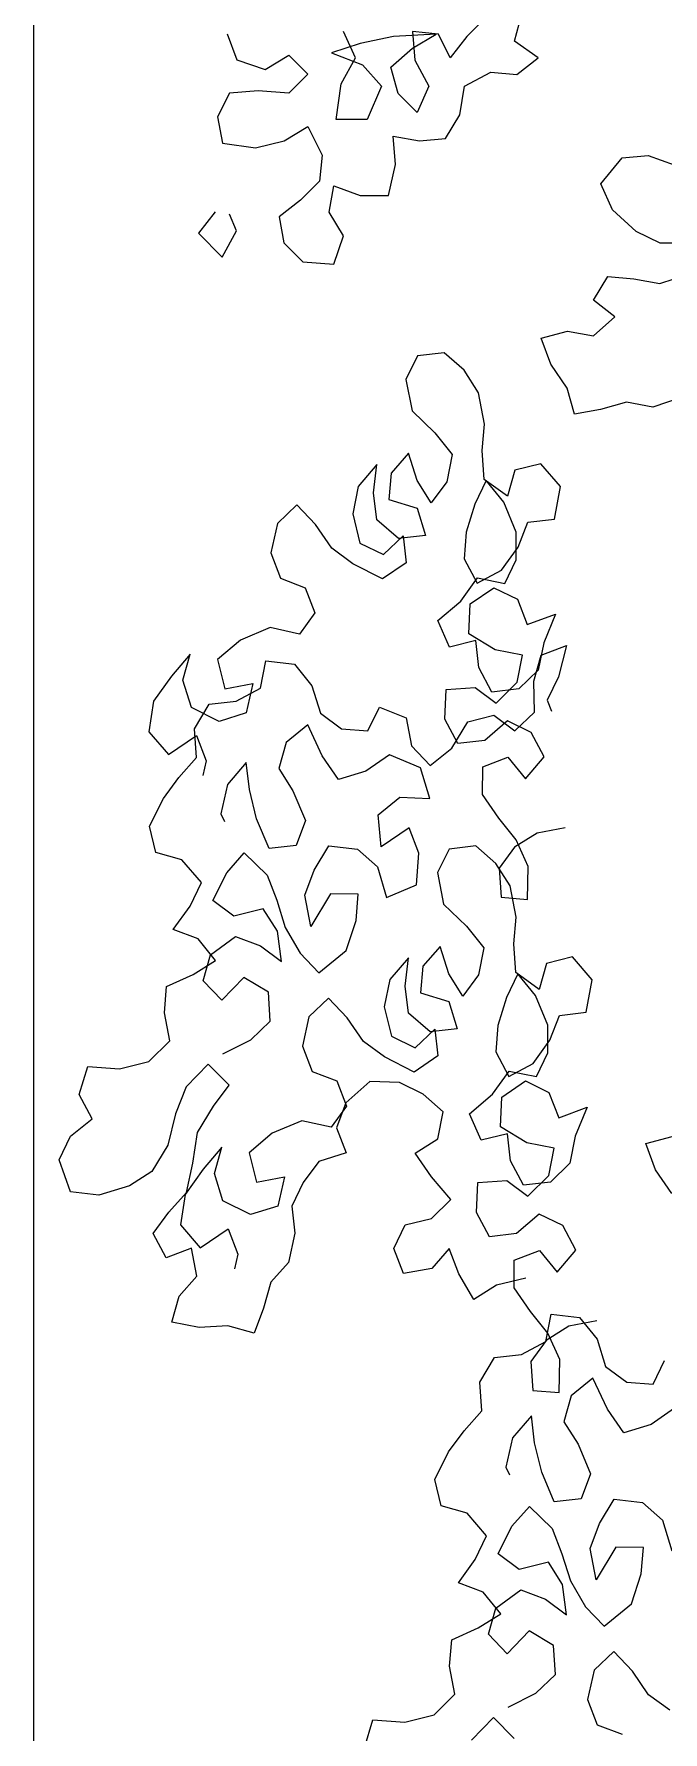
# Model space of a CAD drawing. Header units: millimetres. Extents: x -249630 to 95394, y -188036 to 109963.
# Drawn here: x -74482 to -74141, y 97322 to 98242 of the extents above; entities that cross this region are included whole.
import ezdxf

# ---------------------------------------------------------------- set-up
doc = ezdxf.new("R2010")
doc.units = ezdxf.units.MM
doc.layers.add('05', color=5, linetype='Continuous')
doc.layers.add('AHojas', color=86, linetype='Continuous')

# ---------------------------------------------------------------- blocks, each defined once
blk = doc.blocks.new('Arbol_01')
at = {"layer": 'AHojas'}
for p, q in [((-0.83261, 2.15987), (-0.84085, 2.15164)), ((-0.82026, 2.14956), (-0.81716, 2.16088)), ((-0.94485, 2.15276), (-0.94074, 2.14143)), ((-0.88926, 2.14242), (-0.89439, 2.15375)), ((-0.87277, 2.15167), (-0.88719, 2.14859)), ((-0.85424, 2.15268), (-0.87277, 2.15167)), ((-0.86454, 2.14651), (-0.85424, 2.15268)), ((-0.86453, 2.15372), (-0.86351, 2.14136)), ((-0.85321, 2.15268), (-0.86453, 2.15372)), ((-0.84807, 2.14238), (-0.85321, 2.15268)), ((-0.84085, 2.15164), (-0.84807, 2.14238)), ((-0.92839, 2.1373), (-0.91809, 2.14347)), ((-0.91809, 2.14347), (-0.90986, 2.13523)), ((-0.88719, 2.14859), (-0.89955, 2.14448)), ((-0.89955, 2.14448), (-0.88617, 2.13932)), ((-0.87381, 2.13828), (-0.86454, 2.14651)), ((-0.80997, 2.14234), (-0.82026, 2.14956)), ((-0.94074, 2.14143), (-0.92839, 2.1373)), ((-0.89544, 2.1311), (-0.88926, 2.14242)), ((-0.88617, 2.13932), (-0.87794, 2.13005)), ((-0.87074, 2.12695), (-0.87381, 2.13828)), ((-0.86351, 2.14136), (-0.85735, 2.13003)), ((-0.8419, 2.13002), (-0.83057, 2.13618)), ((-0.83057, 2.13618), (-0.81924, 2.13514)), ((-0.81924, 2.13514), (-0.80997, 2.14234)), ((-0.90986, 2.13523), (-0.9181, 2.127)), ((-0.89752, 2.11565), (-0.89544, 2.1311)), ((-0.87794, 2.13005), (-0.88413, 2.11564)), ((-0.85735, 2.13003), (-0.86251, 2.11871)), ((-0.84397, 2.11766), (-0.8419, 2.13002)), ((-0.94384, 2.12702), (-0.949, 2.11673)), ((-0.93149, 2.12804), (-0.94384, 2.12702)), ((-0.9181, 2.127), (-0.93149, 2.12804)), ((-0.86251, 2.11871), (-0.87074, 2.12695)), ((-0.949, 2.11673), (-0.94695, 2.1054)), ((-0.88413, 2.11564), (-0.89752, 2.11565)), ((-0.85016, 2.10737), (-0.84397, 2.11766)), ((-0.93254, 2.10333), (-0.92018, 2.10641)), ((-0.92018, 2.10641), (-0.90988, 2.11257)), ((-0.90988, 2.11257), (-0.90371, 2.10021)), ((-0.87281, 2.10842), (-0.86149, 2.10635)), ((-0.87179, 2.09606), (-0.87281, 2.10842)), ((-0.86149, 2.10635), (-0.85016, 2.10737)), ((-0.94695, 2.1054), (-0.93254, 2.10333)), ((-0.90371, 2.10021), (-0.90475, 2.08889)), ((-0.78284, 2.08771), (-0.77356, 2.09902)), ((-0.77356, 2.09902), (-0.76224, 2.10004)), ((-0.76224, 2.10004), (-0.75091, 2.09592)), ((-0.87489, 2.08268), (-0.87179, 2.09606)), ((-0.90475, 2.08889), (-0.91299, 2.08066)), ((-0.90064, 2.0755), (-0.89857, 2.08682)), ((-0.89857, 2.08682), (-0.88725, 2.08269)), ((-0.7777, 2.07638), (-0.78284, 2.08771)), ((-0.91299, 2.08066), (-0.92227, 2.07346)), ((-0.88725, 2.08269), (-0.87489, 2.08268)), ((-0.95007, 2.07554), (-0.95728, 2.06628)), ((-0.94081, 2.0673), (-0.94389, 2.07451)), ((-0.92227, 2.07346), (-0.92022, 2.06213)), ((-0.89447, 2.06519), (-0.90064, 2.0755)), ((-0.76741, 2.0671), (-0.7777, 2.07638)), ((-0.95728, 2.06628), (-0.947, 2.05598)), ((-0.947, 2.05598), (-0.94081, 2.0673)), ((-0.92022, 2.06213), (-0.91199, 2.05388)), ((-0.8986, 2.05284), (-0.89447, 2.06519)), ((-0.75712, 2.06194), (-0.76741, 2.0671)), ((-0.74374, 2.06193), (-0.75712, 2.06194)), ((-0.91199, 2.05388), (-0.8986, 2.05284)), ((-0.78598, 2.03726), (-0.77979, 2.04755)), ((-0.77979, 2.04755), (-0.76846, 2.04651)), ((-0.75714, 2.04444), (-0.74478, 2.04854)), ((-0.76846, 2.04651), (-0.75714, 2.04444)), ((-0.77671, 2.03004), (-0.78598, 2.03726)), ((-0.78599, 2.02181), (-0.77671, 2.03004)), ((-0.80864, 2.0208), (-0.79731, 2.02388)), ((-0.80454, 2.00947), (-0.80864, 2.0208)), ((-0.79731, 2.02388), (-0.78599, 2.02181)), ((-0.86233, 2.0131), (-0.86731, 2.00287)), ((-0.85068, 2.01449), (-0.86233, 2.0131)), ((-0.84204, 2.00687), (-0.85068, 2.01449)), ((-0.83589, 1.99714), (-0.84204, 2.00687)), ((-0.79734, 1.99917), (-0.80454, 2.00947)), ((-0.86731, 2.00287), (-0.86469, 1.98927)), ((-0.83328, 1.98354), (-0.83589, 1.99714)), ((-0.79426, 1.98784), (-0.79734, 1.99917)), ((-0.86469, 1.98927), (-0.85483, 1.97971)), ((-0.78293, 1.98989), (-0.79426, 1.98784)), ((-0.7716, 1.99297), (-0.78293, 1.98989)), ((-0.76028, 1.9909), (-0.7716, 1.99297)), ((-0.74792, 1.995), (-0.76028, 1.9909)), ((-0.83419, 1.97206), (-0.83328, 1.98354)), ((-0.85483, 1.97971), (-0.84726, 1.97033)), ((-0.86616, 1.97091), (-0.87377, 1.96228)), ((-0.86248, 1.95907), (-0.86616, 1.97091)), ((-0.84726, 1.97033), (-0.84959, 1.9585)), ((-0.83334, 1.95952), (-0.83419, 1.97206)), ((-0.80878, 1.96634), (-0.82009, 1.96354)), ((-0.80033, 1.95643), (-0.80878, 1.96634)), ((-0.87994, 1.966), (-0.88809, 1.95649)), ((-0.88139, 1.95364), (-0.87994, 1.966)), ((-0.87377, 1.96228), (-0.87469, 1.9508)), ((-0.85633, 1.94934), (-0.86248, 1.95907)), ((-0.83246, 1.95899), (-0.83743, 1.94876)), ((-0.8233, 1.95225), (-0.83334, 1.95952)), ((-0.82489, 1.94961), (-0.83246, 1.95899)), ((-0.82009, 1.96354), (-0.8233, 1.95225)), ((-0.88809, 1.95649), (-0.89042, 1.94466)), ((-0.88001, 1.94199), (-0.88139, 1.95364)), ((-0.84959, 1.9585), (-0.85633, 1.94934)), ((-0.80284, 1.94231), (-0.80033, 1.95643)), ((-0.9146, 1.94844), (-0.9231, 1.94034)), ((-0.9065, 1.93994), (-0.9146, 1.94844)), ((-0.89042, 1.94466), (-0.88728, 1.93194)), ((-0.87469, 1.9508), (-0.86251, 1.94706)), ((-0.86251, 1.94706), (-0.85884, 1.93522)), ((-0.83743, 1.94876), (-0.84117, 1.93658)), ((-0.81945, 1.9367), (-0.82489, 1.94961)), ((-0.9231, 1.94034), (-0.92596, 1.92763)), ((-0.89947, 1.92968), (-0.9065, 1.93994)), ((-0.87049, 1.93384), (-0.88001, 1.94199)), ((-0.81859, 1.93017), (-0.8145, 1.94093)), ((-0.8145, 1.94093), (-0.80284, 1.94231)), ((-0.8903, 1.92294), (-0.89947, 1.92968)), ((-0.88728, 1.93194), (-0.87705, 1.92697)), ((-0.87705, 1.92697), (-0.86855, 1.93507)), ((-0.85884, 1.93522), (-0.87049, 1.93384)), ((-0.86855, 1.93507), (-0.86717, 1.92341)), ((-0.84117, 1.93658), (-0.84209, 1.92511)), ((-0.82585, 1.92012), (-0.81859, 1.93017)), ((-0.81949, 1.92469), (-0.81945, 1.9367)), ((-0.92596, 1.92763), (-0.92175, 1.91667)), ((-0.87743, 1.91637), (-0.8903, 1.92294)), ((-0.86717, 1.92341), (-0.87743, 1.91637)), ((-0.84209, 1.92511), (-0.83647, 1.9145)), ((-0.82446, 1.91446), (-0.81949, 1.92469)), ((-0.92175, 1.91667), (-0.91099, 1.91258)), ((-0.84355, 1.90675), (-0.83628, 1.91679)), ((-0.83647, 1.9145), (-0.82585, 1.92012)), ((-0.83628, 1.91679), (-0.82446, 1.91446)), ((-0.91099, 1.91258), (-0.90678, 1.90162)), ((-0.83949, 1.9055), (-0.82923, 1.91254)), ((-0.82923, 1.91254), (-0.819, 1.90756)), ((-0.819, 1.90756), (-0.81479, 1.8966)), ((-0.90678, 1.90162), (-0.91352, 1.89245)), ((-0.85346, 1.8983), (-0.84355, 1.90675)), ((-0.84006, 1.89261), (-0.83949, 1.9055)), ((-0.81479, 1.8966), (-0.80242, 1.90116)), ((-0.80242, 1.90116), (-0.80757, 1.88864)), ((-0.92622, 1.89531), (-0.93913, 1.88987)), ((-0.91352, 1.89245), (-0.92622, 1.89531)), ((-0.84837, 1.8868), (-0.85346, 1.8983)), ((-0.93913, 1.88987), (-0.94904, 1.88143)), ((-0.83706, 1.8896), (-0.84837, 1.8868)), ((-0.8286, 1.88569), (-0.84006, 1.89261)), ((-0.83568, 1.87794), (-0.83706, 1.8896)), ((-0.81677, 1.88336), (-0.8286, 1.88569)), ((-0.80757, 1.88864), (-0.8099, 1.87681)), ((-0.80865, 1.88334), (-0.79769, 1.88754)), ((-0.79769, 1.88754), (-0.80108, 1.87396)), ((-0.96087, 1.88375), (-0.96902, 1.87424)), ((-0.96408, 1.87246), (-0.96087, 1.88375)), ((-0.94904, 1.88143), (-0.9459, 1.8687)), ((-0.93036, 1.86901), (-0.92803, 1.88083)), ((-0.92803, 1.88083), (-0.91568, 1.87939)), ((-0.91568, 1.87939), (-0.90811, 1.87001)), ((-0.8191, 1.87154), (-0.81677, 1.88336)), ((-0.81186, 1.87204), (-0.80865, 1.88334)), ((-0.96902, 1.87424), (-0.97681, 1.86331)), ((-0.9604, 1.86062), (-0.96408, 1.87246)), ((-0.9459, 1.8687), (-0.93371, 1.87097)), ((-0.93371, 1.87097), (-0.93657, 1.85826)), ((-0.83006, 1.86733), (-0.83568, 1.87794)), ((-0.82813, 1.86256), (-0.8191, 1.87154)), ((-0.8099, 1.87681), (-0.8184, 1.86871)), ((-0.81154, 1.85862), (-0.81186, 1.87204)), ((-0.80108, 1.87396), (-0.80606, 1.86373)), ((-0.97681, 1.86331), (-0.97879, 1.85007)), ((-0.95263, 1.862), (-0.94097, 1.86338)), ((-0.94097, 1.86338), (-0.93036, 1.86901)), ((-0.90811, 1.87001), (-0.90443, 1.85816)), ((-0.8504, 1.85555), (-0.84983, 1.86844)), ((-0.84983, 1.86844), (-0.83729, 1.86929)), ((-0.83729, 1.86929), (-0.82813, 1.86256)), ((-0.8184, 1.86871), (-0.83006, 1.86733)), ((-0.80606, 1.86373), (-0.80413, 1.85895)), ((-0.94841, 1.85458), (-0.9604, 1.86062)), ((-0.95901, 1.85142), (-0.95263, 1.862)), ((-0.93657, 1.85826), (-0.94841, 1.85458)), ((-0.90443, 1.85816), (-0.89527, 1.85143)), ((-0.88379, 1.85052), (-0.87882, 1.86074)), ((-0.87882, 1.86074), (-0.86718, 1.85612)), ((-0.86718, 1.85612), (-0.86491, 1.84393)), ((-0.84052, 1.85446), (-0.82921, 1.85726)), ((-0.82921, 1.85726), (-0.82004, 1.85052)), ((-0.82004, 1.85052), (-0.81154, 1.85862)), ((-0.97879, 1.85007), (-0.97034, 1.84016)), ((-0.95817, 1.83888), (-0.95901, 1.85142)), ((-0.90992, 1.85306), (-0.9193, 1.84549)), ((-0.9036, 1.83962), (-0.90992, 1.85306)), ((-0.89527, 1.85143), (-0.88379, 1.85052)), ((-0.84478, 1.84494), (-0.8504, 1.85555)), ((-0.84743, 1.843), (-0.84052, 1.85446)), ((-0.82321, 1.85477), (-0.83312, 1.84632)), ((-0.81298, 1.8498), (-0.82321, 1.85477)), ((-0.80735, 1.83919), (-0.81298, 1.8498)), ((-0.97034, 1.84016), (-0.95814, 1.84843)), ((-0.95814, 1.84843), (-0.95393, 1.83747)), ((-0.9193, 1.84549), (-0.92251, 1.8342)), ((-0.86491, 1.84393), (-0.85681, 1.83543)), ((-0.85681, 1.83543), (-0.84743, 1.843)), ((-0.83312, 1.84632), (-0.84478, 1.84494)), ((-0.96578, 1.83025), (-0.95817, 1.83888)), ((-0.95393, 1.83747), (-0.95536, 1.83111)), ((-0.93663, 1.83671), (-0.94478, 1.82719)), ((-0.93525, 1.82505), (-0.93663, 1.83671)), ((-0.92251, 1.8342), (-0.91635, 1.82447)), ((-0.89656, 1.82936), (-0.9036, 1.83962)), ((-0.87446, 1.84007), (-0.88472, 1.83304)), ((-0.86105, 1.83438), (-0.87446, 1.84007)), ((-0.85703, 1.82113), (-0.86105, 1.83438)), ((-0.83406, 1.82284), (-0.83403, 1.83485)), ((-0.83403, 1.83485), (-0.82307, 1.83906)), ((-0.82307, 1.83906), (-0.8155, 1.82968)), ((-0.8155, 1.82968), (-0.80735, 1.83919)), ((-0.97252, 1.82109), (-0.96578, 1.83025)), ((-0.94478, 1.82719), (-0.94764, 1.81449)), ((-0.88472, 1.83304), (-0.89656, 1.82936)), ((-0.97855, 1.8091), (-0.97252, 1.82109)), ((-0.9321, 1.81233), (-0.93525, 1.82505)), ((-0.91635, 1.82447), (-0.91091, 1.81156)), ((-0.8793, 1.81413), (-0.86992, 1.82169)), ((-0.86992, 1.82169), (-0.85703, 1.82113)), ((-0.82703, 1.81258), (-0.83406, 1.82284)), ((-0.94764, 1.81449), (-0.94606, 1.81113)), ((-0.92666, 1.79942), (-0.9321, 1.81233)), ((-0.8781, 1.80017), (-0.8793, 1.81413)), ((-0.81946, 1.8032), (-0.82703, 1.81258)), ((-0.97576, 1.79779), (-0.97855, 1.8091)), ((-0.91091, 1.81156), (-0.915, 1.8008)), ((-0.86589, 1.80844), (-0.8781, 1.80017)), ((-0.86168, 1.79748), (-0.86589, 1.80844)), ((-0.81045, 1.80618), (-0.82017, 1.80002)), ((-0.79825, 1.80844), (-0.81045, 1.80618)), ((-0.96447, 1.79458), (-0.97576, 1.79779)), ((-0.94506, 1.78887), (-0.93744, 1.79751)), ((-0.93744, 1.79751), (-0.92758, 1.78794)), ((-0.915, 1.8008), (-0.92666, 1.79942)), ((-0.90709, 1.79001), (-0.9007, 1.80059)), ((-0.9007, 1.80059), (-0.88834, 1.79914)), ((-0.88834, 1.79914), (-0.87971, 1.79152)), ((-0.86278, 1.78371), (-0.86168, 1.79748)), ((-0.84861, 1.79921), (-0.85358, 1.78898)), ((-0.83695, 1.80059), (-0.84861, 1.79921)), ((-0.82832, 1.79297), (-0.83695, 1.80059)), ((-0.82017, 1.80002), (-0.82691, 1.79086)), ((-0.81437, 1.79171), (-0.81946, 1.8032)), ((-0.95602, 1.78467), (-0.96447, 1.79458)), ((-0.91118, 1.77925), (-0.90709, 1.79001)), ((-0.87971, 1.79152), (-0.87569, 1.77827)), ((-0.82217, 1.78325), (-0.82832, 1.79297)), ((-0.82691, 1.79086), (-0.82606, 1.77832)), ((-0.81458, 1.77741), (-0.81437, 1.79171)), ((-0.96099, 1.77444), (-0.95602, 1.78467)), ((-0.95109, 1.77688), (-0.94506, 1.78887)), ((-0.92758, 1.78794), (-0.92337, 1.77698)), ((-0.87569, 1.77827), (-0.86278, 1.78371)), ((-0.85358, 1.78898), (-0.85097, 1.77538)), ((-0.81955, 1.76964), (-0.82217, 1.78325)), ((-0.94193, 1.77015), (-0.95109, 1.77688)), ((-0.92337, 1.77698), (-0.91969, 1.76514)), ((-0.90856, 1.76564), (-0.91118, 1.77925)), ((-0.90005, 1.77975), (-0.90856, 1.76564)), ((-0.88804, 1.77971), (-0.90005, 1.77975)), ((-0.88896, 1.76824), (-0.88804, 1.77971)), ((-0.85097, 1.77538), (-0.84111, 1.76581)), ((-0.82606, 1.77832), (-0.81458, 1.77741)), ((-0.96826, 1.76439), (-0.96099, 1.77444)), ((-0.92921, 1.77329), (-0.94193, 1.77015)), ((-0.92305, 1.76356), (-0.92921, 1.77329)), ((-0.89323, 1.75518), (-0.88896, 1.76824)), ((-0.82047, 1.75817), (-0.81955, 1.76964)), ((-0.95749, 1.7603), (-0.96826, 1.76439)), ((-0.94993, 1.75092), (-0.95749, 1.7603)), ((-0.95204, 1.7534), (-0.94125, 1.76132)), ((-0.94125, 1.76132), (-0.93048, 1.75723)), ((-0.92132, 1.75049), (-0.92305, 1.76356)), ((-0.91969, 1.76514), (-0.91319, 1.754)), ((-0.84111, 1.76581), (-0.83354, 1.75643)), ((-0.95525, 1.74211), (-0.95204, 1.7534)), ((-0.93048, 1.75723), (-0.92132, 1.75049)), ((-0.91319, 1.754), (-0.90509, 1.7455)), ((-0.90509, 1.7455), (-0.89323, 1.75518)), ((-0.85243, 1.75702), (-0.86005, 1.74838)), ((-0.84876, 1.74517), (-0.85243, 1.75702)), ((-0.83354, 1.75643), (-0.83587, 1.74461)), ((-0.81962, 1.74563), (-0.82047, 1.75817)), ((-0.95966, 1.74477), (-0.94993, 1.75092)), ((-0.86622, 1.75211), (-0.87437, 1.74259)), ((-0.86767, 1.73975), (-0.86622, 1.75211)), ((-0.86005, 1.74838), (-0.86096, 1.73691)), ((-0.80957, 1.73836), (-0.81962, 1.74563)), ((-0.80636, 1.74965), (-0.80957, 1.73836)), ((-0.79505, 1.75245), (-0.80636, 1.74965)), ((-0.7866, 1.74253), (-0.79505, 1.75245)), ((-0.97206, 1.7282), (-0.97115, 1.73968)), ((-0.97115, 1.73968), (-0.95966, 1.74477)), ((-0.94715, 1.73361), (-0.95525, 1.74211)), ((-0.93759, 1.74347), (-0.94715, 1.73361)), ((-0.92701, 1.73709), (-0.93759, 1.74347)), ((-0.87437, 1.74259), (-0.8767, 1.73077)), ((-0.86628, 1.72809), (-0.86767, 1.73975)), ((-0.8426, 1.73545), (-0.84876, 1.74517)), ((-0.83587, 1.74461), (-0.8426, 1.73545)), ((-0.81874, 1.74509), (-0.82371, 1.73486)), ((-0.81117, 1.73571), (-0.81874, 1.74509)), ((-0.78911, 1.72841), (-0.7866, 1.74253)), ((-0.92616, 1.72455), (-0.92701, 1.73709)), ((-0.90088, 1.73454), (-0.90938, 1.72644)), ((-0.89278, 1.72604), (-0.90088, 1.73454)), ((-0.8767, 1.73077), (-0.87355, 1.71805)), ((-0.86096, 1.73691), (-0.84879, 1.73317)), ((-0.84879, 1.73317), (-0.84511, 1.72132)), ((-0.82371, 1.73486), (-0.82745, 1.72269)), ((-0.80573, 1.72281), (-0.81117, 1.73571)), ((-0.9698, 1.71601), (-0.97206, 1.7282)), ((-0.93466, 1.71644), (-0.92616, 1.72455)), ((-0.90938, 1.72644), (-0.91224, 1.71374)), ((-0.88574, 1.71578), (-0.89278, 1.72604)), ((-0.85677, 1.71994), (-0.86628, 1.72809)), ((-0.80486, 1.71627), (-0.80077, 1.72703)), ((-0.80077, 1.72703), (-0.78911, 1.72841)), ((-0.97883, 1.70703), (-0.9698, 1.71601)), ((-0.94668, 1.71047), (-0.93466, 1.71644)), ((-0.87355, 1.71805), (-0.86332, 1.71307)), ((-0.86332, 1.71307), (-0.85482, 1.72117)), ((-0.84511, 1.72132), (-0.85677, 1.71994)), ((-0.85482, 1.72117), (-0.85344, 1.70952)), ((-0.82745, 1.72269), (-0.82836, 1.71121)), ((-0.81213, 1.70623), (-0.80486, 1.71627)), ((-0.80576, 1.7108), (-0.80573, 1.72281)), ((-0.91224, 1.71374), (-0.90803, 1.70278)), ((-0.87658, 1.70905), (-0.88574, 1.71578)), ((-0.8637, 1.70248), (-0.87658, 1.70905)), ((-0.85344, 1.70952), (-0.8637, 1.70248)), ((-0.82836, 1.71121), (-0.82274, 1.7006)), ((-0.81073, 1.70057), (-0.80576, 1.7108)), ((-1.00906, 1.69281), (-1.00532, 1.70498)), ((-1.00532, 1.70498), (-0.99155, 1.70388)), ((-0.99155, 1.70388), (-0.97883, 1.70703)), ((-0.95305, 1.7059), (-0.96261, 1.69604)), ((-0.94407, 1.69687), (-0.95305, 1.7059)), ((-0.90803, 1.70278), (-0.89727, 1.69869)), ((-0.82983, 1.69285), (-0.82256, 1.7029)), ((-0.82274, 1.7006), (-0.81213, 1.70623)), ((-0.82256, 1.7029), (-0.81073, 1.70057)), ((-0.96261, 1.69604), (-0.96723, 1.68439)), ((-0.9508, 1.6877), (-0.94407, 1.69687)), ((-0.89727, 1.69869), (-0.89306, 1.68773)), ((-0.88296, 1.69847), (-0.89341, 1.68914)), ((-0.87007, 1.69791), (-0.88296, 1.69847)), ((-0.85985, 1.69293), (-0.87007, 1.69791)), ((-0.82577, 1.69161), (-0.81551, 1.69864)), ((-0.81551, 1.69864), (-0.80528, 1.69367)), ((-1.00344, 1.6822), (-1.00906, 1.69281)), ((-0.95772, 1.67624), (-0.9508, 1.6877)), ((-0.89306, 1.68773), (-0.89979, 1.67856)), ((-0.89341, 1.68914), (-0.8975, 1.67838)), ((-0.85121, 1.68532), (-0.85985, 1.69293)), ((-0.83974, 1.6844), (-0.82983, 1.69285)), ((-0.82633, 1.67872), (-0.82577, 1.69161)), ((-0.80528, 1.69367), (-0.80107, 1.68271)), ((-0.80107, 1.68271), (-0.7887, 1.68727)), ((-0.7887, 1.68727), (-0.79385, 1.67474)), ((-1.01282, 1.67463), (-1.00344, 1.6822)), ((-0.96723, 1.68439), (-0.97063, 1.67081)), ((-0.9125, 1.68142), (-0.92541, 1.67598)), ((-0.89979, 1.67856), (-0.9125, 1.68142)), ((-0.85354, 1.67349), (-0.85121, 1.68532)), ((-0.83465, 1.67291), (-0.83974, 1.6844)), ((-1.01779, 1.6644), (-1.01282, 1.67463)), ((-0.9597, 1.66301), (-0.95772, 1.67624)), ((-0.92541, 1.67598), (-0.93532, 1.66753)), ((-0.8975, 1.67838), (-0.89329, 1.66742)), ((-0.86327, 1.66734), (-0.85354, 1.67349)), ((-0.82334, 1.67571), (-0.83465, 1.67291)), ((-0.81487, 1.6718), (-0.82633, 1.67872)), ((-0.82196, 1.66405), (-0.82334, 1.67571)), ((-0.80305, 1.66947), (-0.81487, 1.6718)), ((-0.79385, 1.67474), (-0.79618, 1.66292)), ((-0.76322, 1.67145), (-0.75189, 1.67453)), ((-1.01289, 1.65061), (-1.01779, 1.6644)), ((-0.97063, 1.67081), (-0.97754, 1.65935)), ((-0.94714, 1.66986), (-0.95529, 1.66035)), ((-0.95035, 1.65857), (-0.94714, 1.66986)), ((-0.93532, 1.66753), (-0.93217, 1.65481)), ((-0.89329, 1.66742), (-0.90513, 1.66374)), ((-0.85623, 1.65708), (-0.86327, 1.66734)), ((-0.80537, 1.65765), (-0.80305, 1.66947)), ((-0.75911, 1.66012), (-0.76322, 1.67145)), ((-0.97754, 1.65935), (-0.98727, 1.65319)), ((-0.95529, 1.66035), (-0.96309, 1.64942)), ((-0.96256, 1.6503), (-0.9597, 1.66301)), ((-0.94668, 1.64672), (-0.95035, 1.65857)), ((-0.93217, 1.65481), (-0.91998, 1.65707)), ((-0.91998, 1.65707), (-0.92284, 1.64436)), ((-0.90513, 1.66374), (-0.91187, 1.65458)), ((-0.84778, 1.64716), (-0.85623, 1.65708)), ((-0.81633, 1.65344), (-0.82196, 1.66405)), ((-0.8144, 1.64866), (-0.80537, 1.65765)), ((-0.79618, 1.66292), (-0.80468, 1.65482)), ((-0.75192, 1.64982), (-0.75911, 1.66012)), ((-1.00053, 1.64917), (-1.01289, 1.65061)), ((-0.98727, 1.65319), (-1.00053, 1.64917)), ((-0.97018, 1.64167), (-0.96256, 1.6503)), ((-0.91187, 1.65458), (-0.91684, 1.64435)), ((-0.83667, 1.64166), (-0.83611, 1.65455)), ((-0.83611, 1.65455), (-0.82357, 1.6554)), ((-0.82357, 1.6554), (-0.8144, 1.64866)), ((-0.80468, 1.65482), (-0.81633, 1.65344)), ((-0.96309, 1.64942), (-0.96507, 1.63618)), ((-0.93468, 1.64069), (-0.94668, 1.64672)), ((-0.92284, 1.64436), (-0.93468, 1.64069)), ((-0.91684, 1.64435), (-0.91546, 1.63269)), ((-0.85628, 1.63906), (-0.84778, 1.64716)), ((-0.97691, 1.6325), (-0.97018, 1.64167)), ((-0.96507, 1.63618), (-0.95662, 1.62627)), ((-0.87256, 1.62604), (-0.86759, 1.63627)), ((-0.86759, 1.63627), (-0.85628, 1.63906)), ((-0.83105, 1.63105), (-0.83667, 1.64166)), ((-0.80948, 1.64088), (-0.81939, 1.63243)), ((-0.79925, 1.63591), (-0.80948, 1.64088)), ((-0.79363, 1.6253), (-0.79925, 1.63591)), ((-0.97129, 1.62189), (-0.97691, 1.6325)), ((-0.95662, 1.62627), (-0.94441, 1.63453)), ((-0.94441, 1.63453), (-0.9402, 1.62357)), ((-0.91546, 1.63269), (-0.91832, 1.61998)), ((-0.81939, 1.63243), (-0.83105, 1.63105)), ((-0.96033, 1.6261), (-0.97129, 1.62189)), ((-0.95807, 1.61391), (-0.96033, 1.6261)), ((-0.9402, 1.62357), (-0.94163, 1.61722)), ((-0.86835, 1.61508), (-0.87256, 1.62604)), ((-0.84855, 1.62598), (-0.85616, 1.61734)), ((-0.84434, 1.61502), (-0.84855, 1.62598)), ((-0.82034, 1.60895), (-0.82031, 1.62096)), ((-0.82031, 1.62096), (-0.80935, 1.62516)), ((-0.80935, 1.62516), (-0.80178, 1.61578)), ((-0.80178, 1.61578), (-0.79363, 1.6253)), ((-0.96568, 1.60528), (-0.95807, 1.61391)), ((-0.91832, 1.61998), (-0.92593, 1.61135)), ((-0.85616, 1.61734), (-0.86835, 1.61508)), ((-0.83783, 1.60387), (-0.84434, 1.61502)), ((-0.81538, 1.61317), (-0.82811, 1.61003)), ((-0.92593, 1.61135), (-0.92914, 1.60006)), ((-0.82811, 1.61003), (-0.83783, 1.60387)), ((-0.8133, 1.59869), (-0.82034, 1.60895)), ((-0.96889, 1.59398), (-0.96568, 1.60528)), ((-0.92914, 1.60006), (-0.93323, 1.5893)), ((-0.80573, 1.58931), (-0.8133, 1.59869)), ((-0.95707, 1.59166), (-0.96889, 1.59398)), ((-0.94453, 1.59251), (-0.95707, 1.59166)), ((-0.93323, 1.5893), (-0.94453, 1.59251)), ((-0.80666, 1.58565), (-0.80433, 1.59747)), ((-0.79672, 1.59228), (-0.80645, 1.58613)), ((-0.80433, 1.59747), (-0.79197, 1.59603)), ((-0.78453, 1.59455), (-0.79672, 1.59228)), ((-0.79197, 1.59603), (-0.7844, 1.58665)), ((-0.81727, 1.58003), (-0.80666, 1.58565)), ((-0.80645, 1.58613), (-0.81318, 1.57697)), ((-0.80064, 1.57781), (-0.80573, 1.58931)), ((-0.7844, 1.58665), (-0.78073, 1.57481)), ((-0.83531, 1.56807), (-0.82893, 1.57865)), ((-0.82893, 1.57865), (-0.81727, 1.58003)), ((-0.81318, 1.57697), (-0.81234, 1.56443)), ((-0.80086, 1.56351), (-0.80064, 1.57781)), ((-0.76009, 1.56716), (-0.75511, 1.57739)), ((-0.78622, 1.5697), (-0.79559, 1.56213)), ((-0.77989, 1.55626), (-0.78622, 1.5697)), ((-0.78073, 1.57481), (-0.77156, 1.56807)), ((-0.83446, 1.55553), (-0.83531, 1.56807)), ((-0.81234, 1.56443), (-0.80086, 1.56351)), ((-0.79559, 1.56213), (-0.7988, 1.55084)), ((-0.77156, 1.56807), (-0.76009, 1.56716)), ((-0.84208, 1.54689), (-0.83446, 1.55553)), ((-0.77286, 1.546), (-0.77989, 1.55626)), ((-0.75076, 1.55671), (-0.76102, 1.54968)), ((-0.84881, 1.53773), (-0.84208, 1.54689)), ((-0.81292, 1.55335), (-0.82107, 1.54384)), ((-0.81154, 1.54169), (-0.81292, 1.55335)), ((-0.7988, 1.55084), (-0.79265, 1.54111)), ((-0.76102, 1.54968), (-0.77286, 1.546)), ((-0.82107, 1.54384), (-0.82393, 1.53113)), ((-0.8084, 1.52897), (-0.81154, 1.54169)), ((-0.79265, 1.54111), (-0.78721, 1.5282)), ((-0.85485, 1.52574), (-0.84881, 1.53773)), ((-0.85206, 1.51443), (-0.85485, 1.52574)), ((-0.82393, 1.53113), (-0.82235, 1.52777)), ((-0.80296, 1.51606), (-0.8084, 1.52897)), ((-0.78721, 1.5282), (-0.7913, 1.51744)), ((-0.7913, 1.51744), (-0.80296, 1.51606)), ((-0.78338, 1.50665), (-0.777, 1.51723)), ((-0.777, 1.51723), (-0.76464, 1.51578)), ((-0.84076, 1.51122), (-0.85206, 1.51443)), ((-0.83231, 1.50131), (-0.84076, 1.51122)), ((-0.82135, 1.50552), (-0.81374, 1.51415)), ((-0.81374, 1.51415), (-0.80387, 1.50459)), ((-0.76464, 1.51578), (-0.75601, 1.50817)), ((-0.82739, 1.49353), (-0.82135, 1.50552)), ((-0.80387, 1.50459), (-0.79966, 1.49363)), ((-0.78747, 1.49589), (-0.78338, 1.50665)), ((-0.75601, 1.50817), (-0.75198, 1.49491)), ((-0.83728, 1.49108), (-0.83231, 1.50131)), ((-0.78486, 1.48229), (-0.78747, 1.49589)), ((-0.77635, 1.49639), (-0.78486, 1.48229)), ((-0.76434, 1.49636), (-0.77635, 1.49639)), ((-0.76525, 1.48488), (-0.76434, 1.49636)), ((-0.84455, 1.48103), (-0.83728, 1.49108)), ((-0.81822, 1.48679), (-0.82739, 1.49353)), ((-0.8055, 1.48993), (-0.81822, 1.48679)), ((-0.79935, 1.48021), (-0.8055, 1.48993)), ((-0.79966, 1.49363), (-0.79599, 1.48179)), ((-0.83379, 1.47694), (-0.84455, 1.48103)), ((-0.79599, 1.48179), (-0.78948, 1.47064)), ((-0.76953, 1.47183), (-0.76525, 1.48488)), ((-0.82622, 1.46756), (-0.83379, 1.47694)), ((-0.82834, 1.47004), (-0.81754, 1.47796)), ((-0.81754, 1.47796), (-0.80678, 1.47387)), ((-0.80678, 1.47387), (-0.79762, 1.46713)), ((-0.79762, 1.46713), (-0.79935, 1.48021)), ((-0.83595, 1.46141), (-0.82622, 1.46756)), ((-0.83154, 1.45875), (-0.82834, 1.47004)), ((-0.78948, 1.47064), (-0.78138, 1.46214)), ((-0.78138, 1.46214), (-0.76953, 1.47183)), ((-0.84744, 1.45632), (-0.83595, 1.46141)), ((-0.82344, 1.45025), (-0.83154, 1.45875)), ((-0.81388, 1.46011), (-0.82344, 1.45025)), ((-0.8033, 1.45373), (-0.81388, 1.46011)), ((-0.84836, 1.44484), (-0.84744, 1.45632)), ((-0.80245, 1.44119), (-0.8033, 1.45373)), ((-0.77718, 1.45118), (-0.78567, 1.44308)), ((-0.76908, 1.44269), (-0.77718, 1.45118)), ((-0.8461, 1.43265), (-0.84836, 1.44484)), ((-0.81095, 1.43309), (-0.80245, 1.44119)), ((-0.78567, 1.44308), (-0.78853, 1.43038)), ((-0.76204, 1.43243), (-0.76908, 1.44269)), ((-0.85513, 1.42367), (-0.8461, 1.43265)), ((-0.82298, 1.42712), (-0.81095, 1.43309)), ((-0.78853, 1.43038), (-0.78432, 1.41942)), ((-0.75287, 1.42569), (-0.76204, 1.43243)), ((-0.88536, 1.40945), (-0.88162, 1.42162)), ((-0.88162, 1.42162), (-0.86785, 1.42053)), ((-0.86785, 1.42053), (-0.85513, 1.42367)), ((-0.82935, 1.42254), (-0.83891, 1.41268)), ((-0.82036, 1.41351), (-0.82935, 1.42254)), ((-0.78432, 1.41942), (-0.77356, 1.41533))]:
    blk.add_line(p, q, dxfattribs=at)

msp = doc.modelspace()

# ---------------------------------------------------------------- linework, layer by layer
at = {"layer": '05'}
msp.add_line((-74482.415, 95551.303), (-74482.415, 98988.803), dxfattribs=at)

# ---------------------------------------------------------------- block references
at = {"xscale": 1250, "yscale": 1250, "zscale": 1250}
msp.add_blockref('Arbol_01', (-73196.564, 95551.303), dxfattribs=at)

doc.saveas('drawing.dxf')
